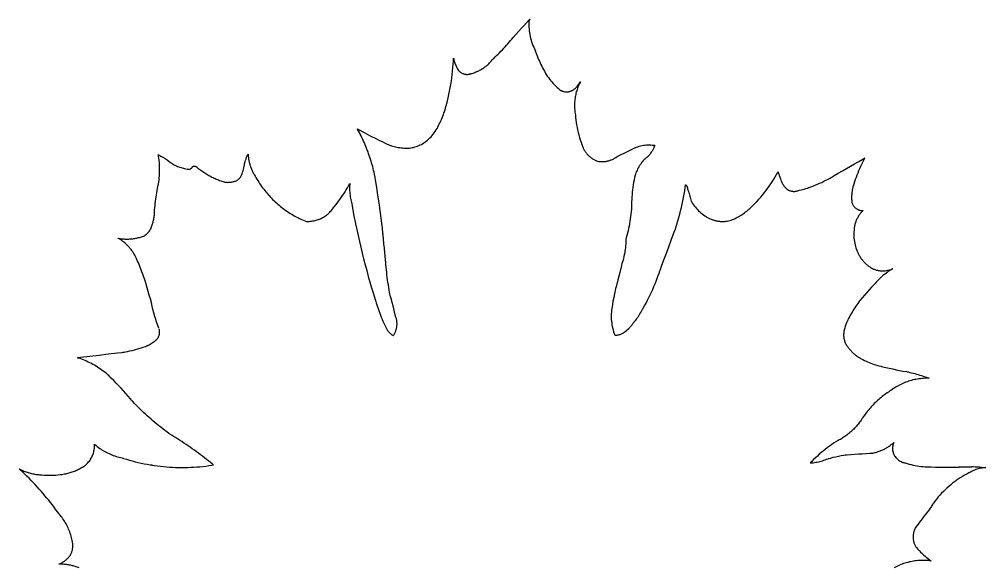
# Model space of a CAD drawing. Extents: x 0 to 908, y 0 to 337.
# Drawn here: x 431.8 to 522.1, y 255.6 to 306.9 of the extents above; entities that cross this region are included whole.
import ezdxf

# ---------------------------------------------------------------- set-up
doc = ezdxf.new("R2010")
doc.units = 0
doc.layers.add('_____1', color=18, linetype='CONTINUOUS')

msp = doc.modelspace()

# ---------------------------------------------------------------- linework, layer by layer
at = {"layer": '_____1'}
for points in [[(444.844, 277.998), (444.78, 278.164), (444.718, 278.331), (444.659, 278.499), (444.602, 278.667), (444.547, 278.837), (444.494, 279.006), (444.443, 279.177), (444.395, 279.348), (444.349, 279.52), (444.305, 279.692), (444.263, 279.865), (444.224, 280.039), (444.187, 280.213), (444.178, 280.257), (444.167, 280.3), (444.143, 280.385), (444.05, 280.728), (443.954, 281.071), (443.856, 281.413), (443.757, 281.754), (443.656, 282.095), (443.553, 282.436), (443.5, 282.605), (443.443, 282.774), (443.386, 282.942), (443.326, 283.11), (443.265, 283.276), (443.202, 283.443), (443.137, 283.608), (443.071, 283.773), (443.003, 283.937), (442.933, 284.101), (442.862, 284.263), (442.788, 284.425), (442.714, 284.587), (442.636, 284.747), (442.594, 284.825), (442.551, 284.902), (442.505, 284.978), (442.458, 285.052), (442.41, 285.126), (442.36, 285.199), (442.308, 285.27), (442.255, 285.34), (442.201, 285.409), (442.145, 285.477), (442.088, 285.544), (442.029, 285.609), (441.969, 285.674), (441.908, 285.736), (441.845, 285.798), (441.781, 285.858), (441.716, 285.917), (441.649, 285.974), (441.581, 286.03), (441.512, 286.085), (441.442, 286.138), (441.371, 286.19), (441.298, 286.24), (441.224, 286.289), (441.149, 286.336), (441.073, 286.382), (441.054, 286.393), (441.044, 286.398), (441.043, 286.399), (441.045, 286.399), (441.048, 286.398), (441.054, 286.397), (441.1, 286.389), (441.193, 286.375), (441.286, 286.362), (441.379, 286.352), (441.472, 286.343), (441.565, 286.336), (441.659, 286.331), (441.752, 286.328), (441.845, 286.327), (441.939, 286.328), (442.032, 286.331), (442.125, 286.335), (442.218, 286.341), (442.311, 286.35), (442.404, 286.36), (442.496, 286.372), (442.588, 286.386), (442.68, 286.402), (442.772, 286.419), (442.863, 286.439), (442.954, 286.46), (443.045, 286.483), (443.135, 286.508), (443.225, 286.535), (443.314, 286.564), (443.403, 286.595), (443.49, 286.627), (443.53, 286.654), (443.607, 286.711), (443.68, 286.771), (443.75, 286.836), (443.815, 286.903), (443.877, 286.975), (443.936, 287.049), (443.989, 287.127), (444.039, 287.207), (444.084, 287.29), (444.125, 287.375), (444.161, 287.463), (444.193, 287.553), (444.221, 287.645), (444.251, 287.735), (444.278, 287.826), (444.304, 287.917), (444.327, 288.009), (444.349, 288.102), (444.368, 288.195), (444.385, 288.288), (444.399, 288.382), (444.412, 288.476), (444.422, 288.57), (444.43, 288.665), (444.436, 288.76), (444.44, 288.855), (444.44, 288.861), (444.44, 288.864), (444.44, 288.87), (444.442, 288.896), (444.445, 288.947), (444.452, 289.048), (444.467, 289.251), (444.485, 289.453), (444.506, 289.655), (444.529, 289.857), (444.554, 290.059), (444.582, 290.26), (444.613, 290.461), (444.645, 290.662), (444.681, 290.862), (444.719, 291.062), (444.759, 291.261), (444.802, 291.46), (444.813, 291.51), (444.818, 291.534), (444.822, 291.559), (444.836, 291.66), (444.861, 291.862), (444.881, 292.064), (444.897, 292.266), (444.907, 292.468), (444.913, 292.671), (444.915, 292.874), (444.911, 293.076), (444.903, 293.279), (444.89, 293.481), (444.873, 293.683), (444.851, 293.885), (444.824, 294.086), (444.809, 294.187), (444.805, 294.212), (444.803, 294.224), (444.809, 294.221), (444.834, 294.207), (445.033, 294.09), (445.23, 293.969), (445.424, 293.846), (445.617, 293.719), (445.807, 293.588), (445.995, 293.455), (446.088, 293.387), (446.187, 293.328), (446.288, 293.272), (446.39, 293.219), (446.494, 293.17), (446.599, 293.124), (446.705, 293.081), (446.813, 293.041), (446.921, 293.005), (447.031, 292.972), (447.142, 292.942), (447.254, 292.916), (447.367, 292.893), (447.48, 292.873), (447.509, 292.869), (447.512, 292.868), (447.514, 292.868), (447.516, 292.867), (447.522, 292.866), (447.543, 292.861), (447.585, 292.856), (447.627, 292.854), (447.669, 292.857), (447.71, 292.864), (447.75, 292.875), (447.788, 292.89), (447.825, 292.909), (447.86, 292.931), (447.892, 292.957), (447.922, 292.986), (447.949, 293.019), (447.973, 293.055), (447.984, 293.073), (447.986, 293.077), (447.988, 293.079), (447.992, 293.081), (448.024, 293.102), (448.059, 293.118), (448.095, 293.129), (448.132, 293.137), (448.17, 293.14), (448.208, 293.138), (448.246, 293.132), (448.283, 293.122), (448.318, 293.107), (448.351, 293.089), (448.382, 293.066), (448.409, 293.04), (448.434, 293.011), (448.436, 293.009), (448.437, 293.008), (448.448, 292.999), (448.492, 292.963), (448.58, 292.894), (448.669, 292.826), (448.759, 292.759), (448.85, 292.694), (448.942, 292.63), (449.035, 292.567), (449.129, 292.506), (449.224, 292.447), (449.319, 292.389), (449.416, 292.332), (449.513, 292.277), (449.611, 292.224), (449.71, 292.171), (449.809, 292.121), (449.91, 292.072), (450.011, 292.024), (450.113, 291.978), (450.216, 291.934), (450.319, 291.891), (450.423, 291.85), (450.528, 291.81), (450.633, 291.772), (450.739, 291.735), (450.846, 291.701), (450.953, 291.667), (451.007, 291.651), (451.034, 291.643), (451.047, 291.639), (451.054, 291.638), (451.057, 291.637), (451.058, 291.637), (451.094, 291.634), (451.167, 291.631), (451.239, 291.63), (451.311, 291.631), (451.384, 291.634), (451.456, 291.639), (451.528, 291.646), (451.6, 291.655), (451.671, 291.666), (451.743, 291.679), (451.814, 291.693), (451.884, 291.71), (451.954, 291.729), (451.989, 291.739), (452.007, 291.744), (452.024, 291.751), (452.091, 291.783), (452.154, 291.818), (452.215, 291.859), (452.273, 291.903), (452.328, 291.95), (452.379, 292.002), (452.426, 292.056), (452.47, 292.114), (452.509, 292.175), (452.544, 292.238), (452.576, 292.304), (452.602, 292.373), (452.624, 292.443), (452.671, 292.581), (452.715, 292.72), (452.754, 292.86), (452.789, 293.001), (452.82, 293.143), (452.846, 293.287), (452.857, 293.358), (452.863, 293.394), (452.872, 293.429), (452.909, 293.566), (452.952, 293.702), (452.999, 293.836), (453.052, 293.969), (453.109, 294.099), (453.171, 294.227), (453.187, 294.259), (453.191, 294.267), (453.193, 294.269), (453.193, 294.27), (453.193, 294.268), (453.194, 294.257), (453.195, 294.216), (453.2, 294.134), (453.206, 294.052), (453.214, 293.97), (453.224, 293.889), (453.235, 293.808), (453.248, 293.727), (453.263, 293.646), (453.279, 293.566), (453.297, 293.487), (453.316, 293.407), (453.337, 293.328), (453.36, 293.25), (453.384, 293.172), (453.41, 293.095), (453.438, 293.018), (453.467, 292.941), (453.498, 292.866), (453.53, 292.79), (453.564, 292.716), (453.599, 292.642), (453.636, 292.569), (453.674, 292.497), (453.714, 292.425), (453.756, 292.354), (453.843, 292.214), (453.922, 292.071), (454.005, 291.93), (454.089, 291.79), (454.176, 291.652), (454.266, 291.516), (454.358, 291.381), (454.452, 291.248), (454.549, 291.116), (454.648, 290.986), (454.749, 290.858), (454.853, 290.732), (454.959, 290.608), (455.067, 290.485), (455.094, 290.455), (455.096, 290.453), (455.098, 290.45), (455.105, 290.442), (455.119, 290.427), (455.146, 290.396), (455.256, 290.276), (455.368, 290.157), (455.482, 290.04), (455.597, 289.926), (455.715, 289.813), (455.835, 289.703), (455.956, 289.595), (456.08, 289.49), (456.205, 289.386), (456.332, 289.285), (456.461, 289.186), (456.591, 289.09), (456.723, 288.995), (456.857, 288.904), (456.993, 288.814), (457.13, 288.727), (457.268, 288.642), (457.408, 288.56), (457.55, 288.481), (457.693, 288.403), (457.838, 288.329), (457.984, 288.256), (458.131, 288.187), (458.28, 288.12), (458.43, 288.055), (458.581, 287.994), (458.6, 287.986), (458.604, 287.985), (458.607, 287.985), (458.614, 287.984), (458.642, 287.983), (458.697, 287.981), (458.806, 287.98), (458.916, 287.983), (459.024, 287.99), (459.132, 288.001), (459.239, 288.017), (459.345, 288.036), (459.45, 288.059), (459.554, 288.086), (459.656, 288.117), (459.758, 288.152), (459.857, 288.191), (459.956, 288.233), (460.052, 288.279), (460.147, 288.328), (460.24, 288.381), (460.331, 288.438), (460.42, 288.498), (460.506, 288.561), (460.591, 288.628), (460.673, 288.698), (460.752, 288.771), (460.829, 288.848), (460.903, 288.928), (460.974, 289.01), (461.043, 289.096), (461.076, 289.14), (461.092, 289.162), (461.11, 289.183), (461.249, 289.348), (461.385, 289.515), (461.518, 289.684), (461.649, 289.856), (461.776, 290.03), (461.9, 290.206), (462.021, 290.384), (462.139, 290.564), (462.254, 290.747), (462.365, 290.931), (462.474, 291.117), (462.579, 291.306), (462.681, 291.496), (462.693, 291.52), (462.696, 291.526), (462.698, 291.528), (462.697, 291.525), (462.697, 291.517), (462.694, 291.481), (462.688, 291.411), (462.681, 291.269), (462.677, 291.128), (462.677, 290.987), (462.681, 290.846), (462.689, 290.705), (462.701, 290.564), (462.717, 290.424), (462.736, 290.285), (462.76, 290.145), (462.787, 290.007), (462.818, 289.869), (462.853, 289.732), (462.871, 289.663), (462.883, 289.594), (462.906, 289.455), (462.954, 289.177), (463.004, 288.9), (463.055, 288.623), (463.109, 288.346), (463.165, 288.07), (463.194, 287.932), (463.208, 287.863), (463.215, 287.829), (463.216, 287.827), (463.217, 287.823), (463.218, 287.814), (463.222, 287.797), (463.229, 287.762), (463.345, 287.211), (463.466, 286.661), (463.59, 286.111), (463.719, 285.563), (463.852, 285.015), (463.99, 284.469), (464.131, 283.923), (464.275, 283.379), (464.424, 282.835), (464.577, 282.293), (464.735, 281.752), (464.897, 281.213), (465.064, 280.674), (465.085, 280.607), (465.09, 280.59), (465.093, 280.582), (465.094, 280.578), (465.095, 280.575), (465.1, 280.558), (465.122, 280.491), (465.166, 280.358), (465.256, 280.091), (465.349, 279.825), (465.443, 279.56), (465.541, 279.295), (465.641, 279.032), (465.692, 278.901), (465.717, 278.835), (465.724, 278.819), (465.725, 278.815), (465.726, 278.812), (465.728, 278.808), (465.735, 278.792), (465.789, 278.662), (465.845, 278.533), (465.902, 278.404), (465.961, 278.276), (466.022, 278.149), (466.085, 278.023), (466.117, 277.96), (466.152, 277.898), (466.189, 277.838), (466.229, 277.779), (466.272, 277.722), (466.317, 277.668), (466.364, 277.615), (466.413, 277.564), (466.465, 277.516), (466.518, 277.469), (466.574, 277.425), (466.631, 277.384), (466.691, 277.345), (466.752, 277.308), (466.768, 277.299), (466.769, 277.3), (466.77, 277.302), (466.773, 277.306), (466.778, 277.313), (466.788, 277.329), (466.828, 277.393), (466.866, 277.458), (466.9, 277.524), (466.932, 277.592), (466.962, 277.66), (466.989, 277.729), (467.013, 277.799), (467.034, 277.869), (467.053, 277.94), (467.069, 278.012), (467.082, 278.084), (467.093, 278.157), (467.101, 278.23), (467.106, 278.303), (467.108, 278.377), (467.108, 278.45), (467.105, 278.524), (467.099, 278.597), (467.091, 278.67), (467.079, 278.743), (467.065, 278.816), (467.049, 278.889), (467.029, 278.961), (467.006, 279.032), (466.981, 279.103), (466.953, 279.173), (466.949, 279.182), (466.948, 279.191), (466.944, 279.208), (466.937, 279.244), (466.875, 279.53), (466.81, 279.815), (466.74, 280.098), (466.665, 280.381), (466.586, 280.662), (466.503, 280.942), (466.482, 281.012), (466.471, 281.047), (466.468, 281.055), (466.467, 281.06), (466.466, 281.066), (466.46, 281.095), (466.417, 281.33), (466.375, 281.565), (466.336, 281.8), (466.299, 282.036), (466.264, 282.271), (466.23, 282.508), (466.199, 282.744), (466.17, 282.981), (466.143, 283.218), (466.118, 283.455), (466.095, 283.692), (466.074, 283.93), (466.055, 284.168), (466.052, 284.198), (466.052, 284.205), (466.052, 284.205), (466.052, 284.205), (466.052, 284.208), (466.051, 284.211), (466.05, 284.223), (466.048, 284.242), (466.046, 284.266), (466.043, 284.295), (466.039, 284.33), (466.036, 284.37), (466.031, 284.415), (466.026, 284.465), (466.021, 284.518), (466.015, 284.576), (466.009, 284.638), (466.003, 284.703), (465.996, 284.772), (465.989, 284.844), (465.982, 284.918), (465.974, 284.995), (465.966, 285.075), (465.958, 285.156), (465.942, 285.325), (465.925, 285.498), (465.89, 285.853), (465.873, 286.03), (465.856, 286.204), (465.839, 286.374), (465.831, 286.456), (465.823, 286.536), (465.815, 286.615), (465.808, 286.69), (465.801, 286.763), (465.794, 286.833), (465.787, 286.9), (465.781, 286.964), (465.775, 287.023), (465.77, 287.079), (465.765, 287.13), (465.76, 287.177), (465.756, 287.219), (465.752, 287.257), (465.749, 287.289), (465.747, 287.315), (465.744, 287.336), (465.743, 287.351), (465.742, 287.359), (465.742, 287.361), (465.742, 287.362), (465.742, 287.362), (465.741, 287.367), (465.74, 287.378), (465.717, 287.558), (465.623, 288.276), (465.526, 288.994), (465.426, 289.712), (465.322, 290.429), (465.215, 291.146), (465.104, 291.862), (465.076, 292.041), (465.061, 292.13), (465.043, 292.219), (465.006, 292.396), (464.966, 292.573), (464.924, 292.749), (464.88, 292.925), (464.835, 293.1), (464.787, 293.274), (464.737, 293.448), (464.685, 293.621), (464.631, 293.793), (464.576, 293.965), (464.518, 294.136), (464.458, 294.307), (464.397, 294.477), (464.333, 294.646), (464.267, 294.814), (464.2, 294.982), (464.13, 295.149), (464.059, 295.315), (463.986, 295.48), (463.91, 295.644), (463.833, 295.808), (463.754, 295.97), (463.673, 296.132), (463.59, 296.293), (463.506, 296.453), (463.419, 296.612), (463.413, 296.622), (463.411, 296.627), (463.41, 296.628), (463.41, 296.628), (463.412, 296.627), (463.427, 296.619), (463.455, 296.604), (463.512, 296.572), (463.627, 296.509), (463.856, 296.383), (464.086, 296.26), (464.317, 296.137), (464.549, 296.017), (464.781, 295.897), (465.014, 295.78), (465.248, 295.663), (465.483, 295.548), (465.718, 295.435), (465.954, 295.323), (466.191, 295.213), (466.429, 295.104), (466.488, 295.077), (466.503, 295.07), (466.511, 295.067), (466.515, 295.065), (466.531, 295.06), (466.594, 295.041), (466.719, 295.005), (466.846, 294.972), (466.973, 294.943), (467.101, 294.916), (467.229, 294.894), (467.358, 294.874), (467.488, 294.858), (467.618, 294.845), (467.748, 294.836), (467.878, 294.83), (468.009, 294.827), (468.14, 294.828), (468.205, 294.83), (468.238, 294.832), (468.27, 294.835), (468.401, 294.852), (468.53, 294.874), (468.657, 294.901), (468.784, 294.935), (468.908, 294.973), (469.031, 295.017), (469.151, 295.066), (469.27, 295.121), (469.385, 295.181), (469.499, 295.245), (469.609, 295.315), (469.717, 295.39), (469.77, 295.429), (469.796, 295.449), (469.809, 295.459), (469.823, 295.47), (469.947, 295.57), (470.066, 295.675), (470.182, 295.784), (470.292, 295.897), (470.398, 296.015), (470.499, 296.136), (470.595, 296.262), (470.686, 296.391), (470.772, 296.524), (470.853, 296.66), (470.928, 296.799), (470.998, 296.942), (471.062, 297.088), (471.078, 297.124), (471.095, 297.16), (471.13, 297.231), (471.197, 297.374), (471.262, 297.519), (471.324, 297.664), (471.383, 297.81), (471.44, 297.958), (471.495, 298.106), (471.547, 298.255), (471.596, 298.405), (471.643, 298.556), (471.687, 298.708), (471.728, 298.861), (471.767, 299.014), (471.785, 299.091), (471.786, 299.096), (471.787, 299.099), (471.788, 299.103), (471.793, 299.122), (471.803, 299.161), (471.822, 299.238), (471.896, 299.545), (471.965, 299.854), (472.028, 300.163), (472.087, 300.474), (472.141, 300.785), (472.189, 301.098), (472.233, 301.411), (472.271, 301.724), (472.305, 302.038), (472.333, 302.353), (472.356, 302.669), (472.375, 302.984), (472.382, 303.142), (472.385, 303.221), (472.385, 303.241), (472.386, 303.251), (472.386, 303.248), (472.389, 303.237), (472.409, 303.143), (472.432, 303.051), (472.458, 302.96), (472.486, 302.869), (472.517, 302.779), (472.551, 302.69), (472.587, 302.603), (472.626, 302.516), (472.667, 302.43), (472.711, 302.346), (472.757, 302.263), (472.806, 302.181), (472.858, 302.101), (472.872, 302.082), (472.888, 302.063), (472.922, 302.028), (472.957, 301.995), (472.994, 301.963), (473.031, 301.934), (473.07, 301.906), (473.11, 301.88), (473.151, 301.856), (473.193, 301.834), (473.236, 301.814), (473.279, 301.795), (473.323, 301.779), (473.368, 301.765), (473.414, 301.753), (473.46, 301.743), (473.506, 301.735), (473.553, 301.729), (473.6, 301.725), (473.647, 301.724), (473.695, 301.724), (473.742, 301.727), (473.79, 301.731), (473.837, 301.738), (473.884, 301.748), (473.931, 301.759), (473.978, 301.773), (474.001, 301.781), (474.013, 301.785), (474.019, 301.787), (474.03, 301.79), (474.123, 301.817), (474.216, 301.846), (474.307, 301.877), (474.398, 301.911), (474.487, 301.947), (474.576, 301.984), (474.663, 302.024), (474.749, 302.066), (474.835, 302.11), (474.919, 302.157), (475.002, 302.205), (475.083, 302.255), (475.164, 302.307), (475.243, 302.361), (475.321, 302.417), (475.397, 302.474), (475.473, 302.534), (475.546, 302.595), (475.619, 302.659), (475.689, 302.724), (475.758, 302.791), (475.826, 302.859), (475.892, 302.929), (475.956, 303.001), (476.019, 303.075), (476.08, 303.15), (476.11, 303.188), (476.145, 303.221), (476.284, 303.352), (476.422, 303.484), (476.559, 303.617), (476.694, 303.752), (476.828, 303.888), (476.96, 304.025), (477.092, 304.164), (477.221, 304.304), (477.35, 304.445), (477.477, 304.587), (477.603, 304.731), (477.727, 304.876), (477.85, 305.022), (477.973, 305.163), (478.22, 305.443), (478.468, 305.721), (478.718, 305.999), (478.969, 306.275), (479.221, 306.551), (479.475, 306.825), (479.506, 306.859), (479.514, 306.867), (479.516, 306.869), (479.518, 306.871), (479.517, 306.869), (479.515, 306.865), (479.506, 306.849), (479.49, 306.815), (479.476, 306.781), (479.464, 306.746), (479.454, 306.71), (479.445, 306.674), (479.438, 306.638), (479.433, 306.602), (479.43, 306.565), (479.429, 306.528), (479.43, 306.491), (479.433, 306.454), (479.437, 306.417), (479.44, 306.399), (479.441, 306.394), (479.441, 306.393), (479.441, 306.39), (479.441, 306.385), (479.441, 306.373), (479.441, 306.329), (479.445, 306.151), (479.455, 305.974), (479.471, 305.798), (479.493, 305.623), (479.521, 305.448), (479.556, 305.275), (479.596, 305.103), (479.642, 304.932), (479.694, 304.763), (479.752, 304.596), (479.816, 304.431), (479.885, 304.268), (479.959, 304.106), (480.019, 303.941), (480.08, 303.776), (480.144, 303.611), (480.209, 303.448), (480.276, 303.285), (480.345, 303.123), (480.416, 302.962), (480.489, 302.802), (480.564, 302.642), (480.64, 302.484), (480.719, 302.326), (480.799, 302.169), (480.881, 302.013), (480.924, 301.937), (480.968, 301.861), (481.06, 301.711), (481.156, 301.565), (481.257, 301.421), (481.361, 301.281), (481.47, 301.144), (481.583, 301.011), (481.7, 300.881), (481.821, 300.754), (481.945, 300.632), (482.074, 300.512), (482.206, 300.397), (482.341, 300.286), (482.41, 300.231), (482.415, 300.228), (482.417, 300.227), (482.422, 300.224), (482.432, 300.219), (482.452, 300.209), (482.492, 300.191), (482.533, 300.174), (482.574, 300.159), (482.616, 300.145), (482.658, 300.133), (482.7, 300.123), (482.785, 300.106), (482.872, 300.097), (482.958, 300.094), (483.044, 300.097), (483.13, 300.106), (483.216, 300.122), (483.258, 300.133), (483.3, 300.145), (483.341, 300.159), (483.382, 300.174), (483.423, 300.191), (483.463, 300.209), (483.503, 300.229), (483.522, 300.24), (483.527, 300.242), (483.53, 300.244), (483.535, 300.247), (483.572, 300.271), (483.645, 300.321), (483.714, 300.375), (483.781, 300.433), (483.844, 300.494), (483.904, 300.558), (483.961, 300.626), (483.964, 300.63), (483.966, 300.633), (483.97, 300.637), (483.977, 300.645), (483.991, 300.662), (484.046, 300.731), (484.098, 300.802), (484.124, 300.838), (484.136, 300.856), (484.142, 300.864), (484.147, 300.871), (484.181, 300.921), (484.246, 301.023), (484.25, 301.03), (484.251, 301.031), (484.251, 301.032), (484.251, 301.032), (484.252, 301.032), (484.251, 301.031), (484.249, 301.028), (484.221, 300.974), (484.167, 300.865), (484.116, 300.756), (484.068, 300.645), (484.023, 300.534), (483.981, 300.421), (483.941, 300.308), (483.905, 300.193), (483.871, 300.078), (483.841, 299.963), (483.813, 299.846), (483.789, 299.729), (483.767, 299.611), (483.749, 299.493), (483.733, 299.375), (483.721, 299.256), (483.711, 299.137), (483.705, 299.017), (483.701, 298.897), (483.701, 298.778), (483.704, 298.658), (483.71, 298.538), (483.718, 298.418), (483.73, 298.298), (483.745, 298.178), (483.763, 298.058), (483.785, 297.939), (483.806, 297.701), (483.832, 297.464), (483.864, 297.228), (483.902, 296.992), (483.944, 296.758), (483.992, 296.524), (484.046, 296.292), (484.105, 296.061), (484.169, 295.832), (484.239, 295.604), (484.314, 295.378), (484.394, 295.153), (484.479, 294.93), (484.501, 294.875), (484.507, 294.861), (484.511, 294.851), (484.519, 294.835), (484.55, 294.771), (484.583, 294.708), (484.617, 294.646), (484.654, 294.585), (484.692, 294.526), (484.731, 294.467), (484.773, 294.41), (484.816, 294.355), (484.86, 294.3), (484.906, 294.247), (484.954, 294.195), (485.003, 294.145), (485.053, 294.096), (485.105, 294.049), (485.158, 294.003), (485.213, 293.959), (485.269, 293.917), (485.326, 293.876), (485.384, 293.836), (485.444, 293.798), (485.504, 293.762), (485.566, 293.728), (485.629, 293.696), (485.693, 293.665), (485.758, 293.636), (485.824, 293.609), (485.841, 293.603), (485.859, 293.6), (485.895, 293.594), (485.968, 293.584), (486.041, 293.576), (486.114, 293.57), (486.186, 293.567), (486.259, 293.566), (486.332, 293.567), (486.404, 293.57), (486.476, 293.576), (486.548, 293.583), (486.62, 293.593), (486.691, 293.605), (486.762, 293.619), (486.832, 293.635), (486.902, 293.654), (486.971, 293.674), (487.04, 293.697), (487.108, 293.721), (487.175, 293.748), (487.241, 293.777), (487.307, 293.808), (487.372, 293.84), (487.436, 293.875), (487.499, 293.912), (487.561, 293.951), (487.682, 294.033), (487.941, 294.157), (488.457, 294.409), (488.972, 294.665), (489.228, 294.794), (489.356, 294.858), (489.389, 294.874), (489.421, 294.888), (489.486, 294.914), (489.617, 294.962), (489.75, 295.005), (489.884, 295.041), (490.02, 295.071), (490.157, 295.095), (490.294, 295.113), (490.433, 295.125), (490.571, 295.131), (490.71, 295.131), (490.849, 295.125), (490.988, 295.113), (491.127, 295.094), (491.196, 295.083), (491.198, 295.082), (491.198, 295.081), (491.197, 295.077), (491.194, 295.069), (491.189, 295.054), (491.177, 295.024), (491.129, 294.903), (491.075, 294.786), (491.016, 294.671), (490.951, 294.559), (490.882, 294.45), (490.808, 294.345), (490.729, 294.244), (490.645, 294.146), (490.557, 294.052), (490.464, 293.962), (490.367, 293.876), (490.266, 293.794), (490.214, 293.755), (490.188, 293.736), (490.181, 293.732), (490.176, 293.726), (490.166, 293.713), (490.085, 293.615), (490.007, 293.514), (489.932, 293.411), (489.86, 293.306), (489.791, 293.199), (489.726, 293.09), (489.663, 292.979), (489.604, 292.866), (489.548, 292.752), (489.496, 292.636), (489.447, 292.518), (489.401, 292.399), (489.358, 292.279), (489.353, 292.263), (489.347, 292.235), (489.335, 292.179), (489.312, 292.067), (489.267, 291.843), (489.227, 291.618), (489.19, 291.393), (489.157, 291.167), (489.128, 290.94), (489.103, 290.713), (489.081, 290.486), (489.063, 290.258), (489.05, 290.03), (489.039, 289.802), (489.033, 289.574), (489.03, 289.345), (489.03, 289.288), (489.031, 289.259), (489.029, 289.231), (489.02, 289.117), (489, 288.89), (488.977, 288.663), (488.949, 288.437), (488.918, 288.212), (488.884, 287.986), (488.846, 287.762), (488.804, 287.538), (488.759, 287.315), (488.711, 287.092), (488.658, 286.87), (488.603, 286.649), (488.544, 286.429), (488.513, 286.32), (488.505, 286.292), (488.501, 286.278), (488.499, 286.272), (488.499, 286.266), (488.499, 286.223), (488.496, 286.051), (488.489, 285.879), (488.478, 285.707), (488.463, 285.536), (488.443, 285.366), (488.419, 285.195), (488.391, 285.026), (488.358, 284.857), (488.322, 284.689), (488.281, 284.522), (488.236, 284.356), (488.187, 284.191), (488.134, 284.027), (488.093, 283.86), (487.929, 283.194), (487.76, 282.529), (487.586, 281.864), (487.544, 281.698), (487.505, 281.531), (487.431, 281.196), (487.363, 280.86), (487.3, 280.522), (487.243, 280.184), (487.192, 279.844), (487.169, 279.674), (487.158, 279.589), (487.15, 279.504), (487.139, 279.333), (487.134, 279.162), (487.136, 278.992), (487.143, 278.821), (487.157, 278.651), (487.176, 278.482), (487.201, 278.314), (487.233, 278.146), (487.27, 277.98), (487.313, 277.815), (487.361, 277.651), (487.416, 277.489), (487.445, 277.409), (487.461, 277.369), (487.468, 277.349), (487.47, 277.344), (487.472, 277.343), (487.477, 277.343), (487.548, 277.34), (487.619, 277.342), (487.69, 277.348), (487.76, 277.358), (487.829, 277.371), (487.898, 277.389), (487.965, 277.41), (488.03, 277.435), (488.095, 277.464), (488.157, 277.497), (488.218, 277.533), (488.277, 277.572), (488.334, 277.616), (488.449, 277.698), (488.561, 277.784), (488.669, 277.875), (488.772, 277.971), (488.871, 278.072), (488.918, 278.124), (488.965, 278.177), (489.01, 278.231), (489.032, 278.258), (489.078, 278.311), (489.169, 278.419), (489.258, 278.529), (489.345, 278.64), (489.43, 278.752), (489.513, 278.866), (489.594, 278.982), (489.673, 279.099), (489.75, 279.217), (489.824, 279.337), (489.897, 279.458), (489.967, 279.58), (490.035, 279.704), (490.069, 279.766), (490.085, 279.797), (490.09, 279.806), (490.098, 279.821), (490.116, 279.852), (490.254, 280.099), (490.389, 280.347), (490.52, 280.598), (490.648, 280.85), (490.772, 281.104), (490.892, 281.36), (491.009, 281.617), (491.122, 281.876), (491.231, 282.137), (491.337, 282.399), (491.439, 282.663), (491.537, 282.928), (491.632, 283.194), (491.644, 283.228), (491.657, 283.266), (491.684, 283.342), (491.739, 283.493), (491.848, 283.796), (492.067, 284.4), (492.288, 285.004), (492.511, 285.607), (492.736, 286.21), (492.962, 286.811), (493.076, 287.112), (493.104, 287.187), (493.132, 287.263), (493.182, 287.416), (493.279, 287.722), (493.372, 288.03), (493.461, 288.338), (493.545, 288.649), (493.625, 288.96), (493.701, 289.272), (493.772, 289.585), (493.839, 289.899), (493.901, 290.215), (493.959, 290.531), (494.012, 290.848), (494.061, 291.165), (494.084, 291.324), (494.09, 291.364), (494.092, 291.384), (494.093, 291.389), (494.093, 291.388), (494.094, 291.388), (494.101, 291.383), (494.127, 291.363), (494.151, 291.34), (494.173, 291.316), (494.193, 291.291), (494.21, 291.264), (494.226, 291.236), (494.239, 291.206), (494.249, 291.176), (494.258, 291.145), (494.263, 291.113), (494.266, 291.08), (494.267, 291.048), (494.264, 291.015), (494.349, 290.781), (494.389, 290.663), (494.399, 290.633), (494.401, 290.626), (494.403, 290.62), (494.406, 290.613), (494.416, 290.583), (494.454, 290.465), (494.491, 290.347), (494.525, 290.228), (494.558, 290.109), (494.588, 289.988), (494.616, 289.868), (494.623, 289.837), (494.624, 289.834), (494.624, 289.832), (494.627, 289.828), (494.636, 289.812), (494.656, 289.78), (494.736, 289.655), (494.821, 289.532), (494.909, 289.413), (495.002, 289.298), (495.099, 289.185), (495.199, 289.077), (495.304, 288.971), (495.412, 288.87), (495.524, 288.772), (495.639, 288.679), (495.757, 288.589), (495.879, 288.503), (496.004, 288.422), (496.068, 288.383), (496.132, 288.346), (496.197, 288.311), (496.263, 288.278), (496.33, 288.246), (496.398, 288.216), (496.466, 288.187), (496.534, 288.161), (496.604, 288.136), (496.674, 288.112), (496.744, 288.091), (496.815, 288.071), (496.886, 288.053), (496.958, 288.037), (497.03, 288.023), (497.103, 288.01), (497.175, 287.999), (497.249, 287.991), (497.322, 287.983), (497.395, 287.978), (497.469, 287.974), (497.543, 287.973), (497.617, 287.973), (497.691, 287.975), (497.766, 287.979), (497.84, 287.985), (497.858, 287.986), (497.876, 287.989), (497.908, 287.995), (497.972, 288.007), (498.099, 288.036), (498.224, 288.07), (498.348, 288.107), (498.471, 288.149), (498.592, 288.195), (498.712, 288.246), (498.829, 288.3), (498.945, 288.359), (499.058, 288.422), (499.17, 288.488), (499.279, 288.559), (499.385, 288.634), (499.597, 288.785), (499.701, 288.862), (499.803, 288.942), (499.904, 289.023), (500.004, 289.106), (500.102, 289.19), (500.199, 289.276), (500.294, 289.364), (500.388, 289.454), (500.48, 289.546), (500.57, 289.639), (500.659, 289.733), (500.702, 289.781), (500.724, 289.805), (500.727, 289.808), (500.729, 289.81), (500.731, 289.813), (500.743, 289.825), (500.765, 289.849), (500.939, 290.041), (501.11, 290.237), (501.276, 290.436), (501.439, 290.638), (501.598, 290.843), (501.753, 291.051), (501.903, 291.262), (502.05, 291.476), (502.192, 291.692), (502.331, 291.912), (502.465, 292.134), (502.595, 292.359), (502.72, 292.586), (502.728, 292.601), (502.731, 292.607), (502.732, 292.605), (502.735, 292.596), (502.74, 292.578), (502.752, 292.542), (502.798, 292.399), (502.847, 292.256), (502.897, 292.114), (502.949, 291.973), (503.002, 291.833), (503.058, 291.693), (503.088, 291.624), (503.121, 291.557), (503.156, 291.492), (503.195, 291.428), (503.235, 291.365), (503.278, 291.305), (503.324, 291.246), (503.371, 291.189), (503.421, 291.134), (503.473, 291.081), (503.528, 291.03), (503.584, 290.982), (503.642, 290.935), (503.672, 290.913), (503.688, 290.902), (503.705, 290.894), (503.776, 290.865), (503.848, 290.84), (503.922, 290.82), (503.996, 290.804), (504.07, 290.793), (504.146, 290.786), (504.221, 290.784), (504.297, 290.787), (504.372, 290.794), (504.447, 290.806), (504.521, 290.822), (504.595, 290.843), (504.667, 290.869), (504.742, 290.884), (504.891, 290.918), (505.038, 290.956), (505.185, 290.998), (505.331, 291.043), (505.475, 291.092), (505.618, 291.146), (505.636, 291.153), (505.638, 291.153), (505.644, 291.155), (505.657, 291.16), (505.683, 291.169), (505.788, 291.207), (505.995, 291.284), (506.201, 291.366), (506.406, 291.45), (506.609, 291.539), (506.81, 291.63), (507.01, 291.726), (507.208, 291.824), (507.404, 291.927), (507.599, 292.032), (507.791, 292.141), (507.982, 292.254), (508.36, 292.486), (508.74, 292.711), (509.123, 292.934), (509.506, 293.156), (509.89, 293.375), (510.276, 293.592), (510.663, 293.807), (510.76, 293.86), (510.808, 293.887), (510.833, 293.9), (510.834, 293.901), (510.833, 293.899), (510.832, 293.896), (510.829, 293.89), (510.822, 293.878), (510.722, 293.685), (510.625, 293.49), (510.53, 293.294), (510.439, 293.096), (510.35, 292.898), (510.264, 292.698), (510.181, 292.497), (510.101, 292.294), (510.023, 292.091), (509.949, 291.886), (509.877, 291.681), (509.808, 291.474), (509.743, 291.266), (509.735, 291.24), (509.731, 291.228), (509.729, 291.221), (509.722, 291.195), (509.71, 291.142), (509.686, 291.036), (509.666, 290.929), (509.648, 290.822), (509.633, 290.715), (509.621, 290.607), (509.613, 290.499), (509.607, 290.391), (509.604, 290.282), (509.604, 290.174), (509.607, 290.065), (509.613, 289.957), (509.622, 289.848), (509.628, 289.794), (509.641, 289.74), (509.658, 289.687), (509.677, 289.635), (509.699, 289.585), (509.723, 289.536), (509.75, 289.489), (509.779, 289.443), (509.81, 289.4), (509.844, 289.358), (509.879, 289.318), (509.916, 289.28), (509.955, 289.244), (509.996, 289.21), (510.039, 289.178), (510.083, 289.148), (510.129, 289.121), (510.176, 289.096), (510.225, 289.074), (510.274, 289.054), (510.325, 289.036), (510.377, 289.021), (510.43, 289.009), (510.484, 289), (510.538, 288.993), (510.594, 288.99), (510.649, 288.989), (510.678, 288.99), (510.681, 288.99), (510.677, 288.986), (510.67, 288.98), (510.656, 288.966), (510.6, 288.911), (510.546, 288.854), (510.494, 288.796), (510.444, 288.736), (510.396, 288.676), (510.349, 288.614), (510.304, 288.55), (510.261, 288.486), (510.221, 288.42), (510.181, 288.354), (510.144, 288.286), (510.109, 288.217), (510.076, 288.147), (510.045, 288.077), (510.016, 288.005), (509.989, 287.933), (509.964, 287.86), (509.941, 287.786), (509.92, 287.711), (509.901, 287.636), (509.885, 287.56), (509.871, 287.484), (509.858, 287.407), (509.848, 287.33), (509.841, 287.252), (509.835, 287.173), (509.823, 287.018), (509.815, 286.863), (509.814, 286.708), (509.819, 286.554), (509.829, 286.4), (509.845, 286.246), (509.867, 286.093), (509.895, 285.941), (509.928, 285.79), (509.967, 285.641), (510.012, 285.492), (510.062, 285.346), (510.118, 285.201), (510.148, 285.129), (510.18, 285.058), (510.213, 284.988), (510.248, 284.919), (510.284, 284.851), (510.322, 284.783), (510.361, 284.717), (510.402, 284.652), (510.444, 284.587), (510.488, 284.524), (510.533, 284.462), (510.58, 284.401), (510.628, 284.341), (510.677, 284.282), (510.728, 284.224), (510.78, 284.167), (510.833, 284.112), (510.888, 284.058), (510.944, 284.005), (511.001, 283.954), (511.059, 283.904), (511.119, 283.855), (511.18, 283.807), (511.242, 283.761), (511.305, 283.716), (511.369, 283.673), (511.435, 283.631), (511.468, 283.611), (511.503, 283.593), (511.574, 283.559), (511.646, 283.527), (511.718, 283.498), (511.791, 283.472), (511.865, 283.448), (511.94, 283.427), (512.015, 283.408), (512.09, 283.392), (512.166, 283.379), (512.242, 283.368), (512.319, 283.36), (512.396, 283.354), (512.473, 283.351), (512.549, 283.351), (512.626, 283.353), (512.703, 283.358), (512.78, 283.366), (512.856, 283.376), (512.933, 283.388), (513.008, 283.404), (513.084, 283.422), (513.159, 283.442), (513.233, 283.465), (513.307, 283.491), (513.38, 283.52), (513.416, 283.535), (513.435, 283.543), (513.444, 283.547), (513.448, 283.549), (513.448, 283.549), (513.447, 283.548), (513.445, 283.547), (513.304, 283.461), (513.165, 283.372), (513.028, 283.28), (512.894, 283.184), (512.762, 283.085), (512.633, 282.983), (512.506, 282.877), (512.382, 282.768), (512.261, 282.657), (512.142, 282.542), (512.026, 282.425), (511.913, 282.304), (511.803, 282.181), (511.776, 282.149), (511.748, 282.12), (511.69, 282.061), (511.461, 281.825), (511.236, 281.583), (511.017, 281.338), (510.803, 281.088), (510.593, 280.834), (510.388, 280.576), (510.289, 280.445), (510.191, 280.312), (510.096, 280.178), (510.003, 280.043), (509.911, 279.906), (509.822, 279.768), (509.734, 279.629), (509.649, 279.488), (509.565, 279.347), (509.483, 279.204), (509.404, 279.06), (509.326, 278.915), (509.251, 278.769), (509.214, 278.695), (509.195, 278.658), (509.186, 278.64), (509.182, 278.631), (509.119, 278.479), (509.062, 278.324), (509.011, 278.168), (508.965, 278.01), (508.925, 277.851), (508.892, 277.69), (508.877, 277.609), (508.867, 277.526), (508.861, 277.443), (508.86, 277.36), (508.862, 277.278), (508.867, 277.195), (508.877, 277.113), (508.89, 277.032), (508.906, 276.951), (508.927, 276.871), (508.95, 276.792), (508.978, 276.714), (509.009, 276.637), (509.044, 276.561), (509.053, 276.542), (509.058, 276.533), (509.06, 276.528), (509.061, 276.526), (509.064, 276.522), (509.106, 276.451), (509.15, 276.382), (509.195, 276.314), (509.242, 276.247), (509.29, 276.181), (509.339, 276.116), (509.39, 276.053), (509.442, 275.99), (509.496, 275.929), (509.551, 275.869), (509.607, 275.81), (509.664, 275.753), (509.723, 275.697), (509.782, 275.642), (509.844, 275.588), (509.906, 275.536), (509.969, 275.485), (510.034, 275.436), (510.099, 275.388), (510.166, 275.341), (510.234, 275.296), (510.303, 275.253), (510.372, 275.21), (510.443, 275.17), (510.515, 275.131), (510.661, 275.056), (510.807, 274.983), (510.954, 274.914), (511.103, 274.847), (511.253, 274.784), (511.404, 274.723), (511.557, 274.667), (511.711, 274.613), (511.865, 274.563), (512.021, 274.516), (512.178, 274.472), (512.336, 274.431), (512.495, 274.394), (512.655, 274.361), (512.813, 274.323), (513.13, 274.25), (513.449, 274.18), (513.767, 274.113), (514.087, 274.049), (514.406, 273.988), (514.727, 273.93), (514.807, 273.915), (514.887, 273.899), (515.046, 273.865), (515.204, 273.828), (515.362, 273.789), (515.52, 273.748), (515.677, 273.706), (515.833, 273.661), (515.989, 273.613), (516.144, 273.564), (516.298, 273.513), (516.452, 273.459), (516.605, 273.404), (516.757, 273.346), (516.833, 273.317), (516.852, 273.309), (516.857, 273.308), (516.857, 273.307), (516.855, 273.307), (516.85, 273.307), (516.832, 273.308), (516.76, 273.309), (516.616, 273.31), (516.472, 273.306), (516.329, 273.299), (516.186, 273.289), (516.043, 273.274), (515.901, 273.257), (515.76, 273.235), (515.619, 273.21), (515.479, 273.182), (515.34, 273.15), (515.202, 273.115), (515.065, 273.076), (514.929, 273.034), (514.794, 272.988), (514.66, 272.939), (514.528, 272.886), (514.396, 272.831), (514.266, 272.771), (514.138, 272.709), (514.011, 272.643), (513.885, 272.574), (513.762, 272.502), (513.639, 272.427), (513.519, 272.348), (513.4, 272.266), (513.283, 272.182), (513.163, 272.104), (513.044, 272.025), (512.927, 271.944), (512.811, 271.861), (512.696, 271.776), (512.583, 271.689), (512.471, 271.601), (512.36, 271.511), (512.251, 271.42), (512.144, 271.326), (512.038, 271.232), (511.933, 271.135), (511.83, 271.037), (511.729, 270.937), (511.629, 270.836), (511.531, 270.733), (511.434, 270.628), (511.339, 270.523), (511.246, 270.415), (511.154, 270.306), (511.064, 270.196), (510.976, 270.084), (510.889, 269.97), (510.804, 269.856), (510.721, 269.74), (510.64, 269.622), (510.6, 269.563), (510.566, 269.511), (510.498, 269.409), (510.429, 269.309), (510.357, 269.21), (510.283, 269.113), (510.207, 269.018), (510.13, 268.924), (510.05, 268.832), (509.969, 268.741), (509.886, 268.652), (509.802, 268.565), (509.715, 268.48), (509.627, 268.396), (509.537, 268.315), (509.446, 268.235), (509.353, 268.157), (509.258, 268.08), (509.162, 268.006), (509.064, 267.934), (508.965, 267.863), (508.864, 267.795), (508.762, 267.729), (508.659, 267.664), (508.554, 267.602), (508.448, 267.542), (508.34, 267.484), (508.231, 267.428), (508.205, 267.413), (508.179, 267.396), (508.128, 267.363), (507.927, 267.23), (507.727, 267.093), (507.531, 266.953), (507.336, 266.809), (507.145, 266.661), (506.956, 266.511), (506.769, 266.357), (506.586, 266.2), (506.405, 266.039), (506.227, 265.876), (506.052, 265.709), (505.879, 265.539), (505.794, 265.453), (505.752, 265.41), (505.742, 265.399), (505.736, 265.393), (505.734, 265.391), (505.736, 265.391), (505.753, 265.393), (505.882, 265.404), (506.01, 265.419), (506.138, 265.437), (506.266, 265.457), (506.393, 265.481), (506.519, 265.508), (506.645, 265.538), (506.769, 265.571), (506.894, 265.607), (507.017, 265.646), (507.139, 265.688), (507.26, 265.733), (507.381, 265.78), (507.411, 265.792), (507.442, 265.801), (507.504, 265.819), (507.628, 265.854), (507.877, 265.92), (508.127, 265.98), (508.379, 266.036), (508.631, 266.086), (508.885, 266.13), (509.012, 266.151), (509.044, 266.155), (509.06, 266.158), (509.068, 266.159), (509.078, 266.16), (509.168, 266.167), (509.525, 266.192), (509.883, 266.216), (510.241, 266.238), (510.599, 266.258), (510.957, 266.277), (511.315, 266.294), (511.404, 266.298), (511.449, 266.299), (511.494, 266.306), (511.582, 266.322), (511.67, 266.339), (511.758, 266.359), (511.845, 266.38), (511.931, 266.403), (512.017, 266.428), (512.102, 266.455), (512.186, 266.484), (512.27, 266.515), (512.353, 266.548), (512.435, 266.583), (512.516, 266.619), (512.596, 266.657), (512.676, 266.697), (512.755, 266.739), (512.832, 266.783), (512.909, 266.828), (512.985, 266.875), (513.059, 266.924), (513.133, 266.975), (513.205, 267.027), (513.277, 267.081), (513.347, 267.137), (513.416, 267.194), (513.484, 267.253), (513.55, 267.314), (513.554, 267.318), (513.556, 267.32), (513.557, 267.32), (513.556, 267.319), (513.554, 267.314), (513.549, 267.303), (513.54, 267.281), (513.522, 267.237), (513.506, 267.193), (513.492, 267.148), (513.468, 267.058), (513.45, 266.966), (513.439, 266.874), (513.434, 266.781), (513.435, 266.689), (513.443, 266.596), (513.457, 266.504), (513.478, 266.413), (513.504, 266.324), (513.52, 266.28), (513.537, 266.236), (513.556, 266.193), (513.576, 266.15), (513.598, 266.108), (513.622, 266.066), (513.646, 266.026), (513.672, 265.987), (513.728, 265.911), (513.788, 265.84), (513.853, 265.774), (513.922, 265.712), (513.995, 265.655), (514.072, 265.604), (514.152, 265.557), (514.235, 265.517), (514.321, 265.482), (514.365, 265.466), (514.41, 265.452), (514.455, 265.44), (514.501, 265.429), (514.548, 265.42), (514.56, 265.418), (514.563, 265.417), (514.569, 265.415), (514.58, 265.411), (514.625, 265.396), (514.807, 265.339), (514.99, 265.287), (515.174, 265.239), (515.359, 265.196), (515.545, 265.158), (515.732, 265.125), (515.919, 265.096), (516.108, 265.073), (516.297, 265.054), (516.486, 265.04), (516.676, 265.031), (516.866, 265.027), (517.057, 265.028), (517.436, 265.012), (517.815, 265.001), (518.195, 264.995), (518.574, 264.994), (518.954, 264.997), (519.333, 265.006), (519.523, 265.012), (519.569, 265.013), (519.571, 265.013), (519.575, 265.014), (519.581, 265.014), (519.59, 265.014), (519.601, 265.014), (519.614, 265.015), (519.629, 265.015), (519.647, 265.015), (519.666, 265.016), (519.687, 265.016), (519.709, 265.017), (519.759, 265.018), (519.814, 265.02), (519.874, 265.021), (519.938, 265.023), (520.004, 265.025), (520.073, 265.026), (520.215, 265.03), (520.356, 265.034), (520.424, 265.036), (520.489, 265.037), (520.552, 265.039), (520.61, 265.04), (520.663, 265.042), (520.71, 265.043), (520.731, 265.044), (520.75, 265.044), (520.768, 265.044), (520.784, 265.045), (520.797, 265.045), (520.809, 265.046), (520.818, 265.046), (520.825, 265.046), (520.829, 265.046), (520.831, 265.046), (520.831, 265.046), (520.832, 265.046), (520.839, 265.046), (520.851, 265.046), (520.876, 265.047), (520.974, 265.047), (521.172, 265.044), (521.369, 265.036), (521.566, 265.023), (521.763, 265.006), (521.959, 264.983), (522.057, 264.97), (522.106, 264.963), (522.131, 264.96), (522.137, 264.959), (522.14, 264.958), (522.136, 264.958), (522.122, 264.957), (522.005, 264.948), (521.888, 264.935), (521.773, 264.918), (521.658, 264.896), (521.545, 264.871), (521.432, 264.841), (521.32, 264.807), (521.21, 264.769), (521.101, 264.727), (520.994, 264.681), (520.888, 264.631), (520.785, 264.577), (520.682, 264.52), (520.657, 264.506), (520.631, 264.493), (520.578, 264.467), (520.372, 264.36), (520.168, 264.248), (519.967, 264.13), (519.77, 264.006), (519.576, 263.878), (519.385, 263.744), (519.361, 263.727), (519.35, 263.718), (519.344, 263.714), (519.332, 263.706), (519.238, 263.637), (519.053, 263.497), (518.871, 263.352), (518.693, 263.202), (518.519, 263.048), (518.349, 262.89), (518.183, 262.728), (518.022, 262.561), (517.864, 262.391), (517.711, 262.216), (517.563, 262.037), (517.419, 261.855), (517.279, 261.669), (517.211, 261.575), (517.194, 261.551), (517.186, 261.539), (517.182, 261.533), (517.179, 261.53), (517.178, 261.528), (517.166, 261.505), (517.115, 261.416), (517.062, 261.327), (517.008, 261.24), (516.952, 261.153), (516.895, 261.067), (516.836, 260.983), (516.776, 260.899), (516.715, 260.817), (516.652, 260.735), (516.587, 260.655), (516.521, 260.576), (516.454, 260.498), (516.385, 260.421), (516.319, 260.342), (516.191, 260.181), (516.065, 260.018), (515.943, 259.853), (515.824, 259.686), (515.707, 259.516), (515.594, 259.344), (515.581, 259.322), (515.577, 259.317), (515.573, 259.31), (515.564, 259.294), (515.531, 259.23), (515.501, 259.165), (515.473, 259.1), (515.449, 259.033), (515.427, 258.966), (515.408, 258.898), (515.392, 258.83), (515.378, 258.761), (515.368, 258.692), (515.36, 258.622), (515.355, 258.553), (515.353, 258.483), (515.354, 258.413), (515.357, 258.344), (515.364, 258.274), (515.373, 258.205), (515.385, 258.136), (515.4, 258.068), (515.417, 258), (515.438, 257.933), (515.461, 257.866), (515.487, 257.8), (515.516, 257.735), (515.547, 257.671), (515.581, 257.609), (515.619, 257.547), (515.628, 257.532), (515.64, 257.518), (515.663, 257.49), (515.758, 257.38), (515.855, 257.273), (515.954, 257.167), (516.055, 257.063), (516.159, 256.961), (516.264, 256.862), (516.37, 256.764), (516.479, 256.668), (516.59, 256.575), (516.702, 256.483), (516.816, 256.394), (516.932, 256.307), (516.991, 256.264), (517.02, 256.243), (517.035, 256.233), (517.042, 256.228), (517.024, 256.23), (516.888, 256.247), (516.751, 256.261), (516.614, 256.271), (516.476, 256.278), (516.339, 256.282), (516.203, 256.282), (516.066, 256.279), (515.929, 256.272), (515.793, 256.262), (515.657, 256.249), (515.522, 256.233), (515.387, 256.213), (515.253, 256.191), (515.119, 256.164), (514.986, 256.135), (514.854, 256.102), (514.722, 256.066), (514.591, 256.027), (514.461, 255.985), (514.332, 255.94), (514.205, 255.891), (514.078, 255.839), (513.952, 255.784), (513.828, 255.726), (513.704, 255.665), (513.583, 255.6)], [(437.386, 255.596), (437.298, 255.629), (437.208, 255.659), (437.118, 255.688), (437.028, 255.716), (436.937, 255.742), (436.846, 255.766), (436.755, 255.789), (436.663, 255.81), (436.571, 255.829), (436.478, 255.847), (436.385, 255.863), (436.292, 255.878), (436.199, 255.89), (436.105, 255.902), (436.011, 255.911), (435.917, 255.919), (435.823, 255.926), (435.729, 255.93), (435.635, 255.933), (435.54, 255.935), (435.516, 255.935), (435.505, 255.935), (435.499, 255.935), (435.497, 255.935), (435.498, 255.935), (435.5, 255.936), (435.532, 255.949), (435.595, 255.977), (435.658, 256.006), (435.719, 256.037), (435.78, 256.07), (435.839, 256.104), (435.898, 256.14), (435.955, 256.177), (436.011, 256.216), (436.066, 256.257), (436.12, 256.299), (436.173, 256.343), (436.225, 256.388), (436.275, 256.435), (436.324, 256.483), (436.372, 256.532), (436.418, 256.583), (436.463, 256.635), (436.506, 256.689), (436.548, 256.743), (436.569, 256.771), (436.579, 256.785), (436.587, 256.801), (436.62, 256.863), (436.65, 256.926), (436.677, 256.99), (436.702, 257.055), (436.724, 257.12), (436.744, 257.187), (436.761, 257.254), (436.775, 257.321), (436.786, 257.389), (436.795, 257.458), (436.801, 257.526), (436.805, 257.595), (436.806, 257.664), (436.804, 257.733), (436.8, 257.802), (436.792, 257.871), (436.782, 257.94), (436.77, 258.008), (436.754, 258.077), (436.736, 258.144), (436.707, 258.28), (436.675, 258.416), (436.64, 258.551), (436.6, 258.684), (436.558, 258.816), (436.512, 258.947), (436.463, 259.077), (436.41, 259.205), (436.354, 259.332), (436.295, 259.457), (436.232, 259.581), (436.167, 259.703), (436.098, 259.823), (436.026, 259.941), (435.951, 260.058), (435.872, 260.173), (435.791, 260.285), (435.707, 260.396), (435.619, 260.505), (435.529, 260.611), (435.506, 260.637), (435.503, 260.64), (435.498, 260.647), (435.488, 260.661), (435.468, 260.689), (435.388, 260.802), (435.225, 261.025), (435.059, 261.247), (434.892, 261.467), (434.722, 261.685), (434.55, 261.902), (434.376, 262.116), (434.199, 262.329), (434.021, 262.54), (433.84, 262.749), (433.657, 262.956), (433.472, 263.161), (433.284, 263.364), (433.095, 263.565), (432.903, 263.765), (432.71, 263.962), (432.514, 264.158), (432.316, 264.351), (432.117, 264.542), (431.915, 264.731), (431.813, 264.825), (431.8, 264.837), (431.806, 264.834), (431.818, 264.828), (431.841, 264.815), (431.937, 264.767), (432.034, 264.72), (432.132, 264.676), (432.231, 264.634), (432.33, 264.594), (432.431, 264.557), (432.532, 264.522), (432.634, 264.489), (432.736, 264.459), (432.84, 264.431), (432.944, 264.406), (433.048, 264.383), (433.153, 264.362), (433.258, 264.344), (433.364, 264.328), (433.471, 264.314), (433.578, 264.303), (433.685, 264.295), (433.899, 264.284), (434.113, 264.266), (434.326, 264.253), (434.54, 264.246), (434.753, 264.246), (434.967, 264.251), (435.18, 264.261), (435.393, 264.278), (435.606, 264.3), (435.818, 264.329), (436.029, 264.363), (436.134, 264.383), (436.238, 264.406), (436.342, 264.431), (436.445, 264.458), (436.548, 264.488), (436.649, 264.519), (436.75, 264.553), (436.85, 264.589), (436.95, 264.628), (437.048, 264.668), (437.145, 264.711), (437.242, 264.756), (437.337, 264.802), (437.432, 264.851), (437.525, 264.903), (437.617, 264.956), (437.708, 265.011), (437.798, 265.068), (437.887, 265.128), (437.975, 265.189), (438.018, 265.221), (438.058, 265.257), (438.136, 265.332), (438.211, 265.409), (438.281, 265.49), (438.348, 265.573), (438.41, 265.659), (438.469, 265.748), (438.523, 265.839), (438.573, 265.932), (438.619, 266.027), (438.66, 266.125), (438.697, 266.224), (438.73, 266.324), (438.758, 266.426), (438.781, 266.53), (438.8, 266.635), (438.814, 266.74), (438.823, 266.847), (438.828, 266.954), (438.827, 267.062), (438.825, 267.116), (438.824, 267.13), (438.824, 267.133), (438.824, 267.135), (438.825, 267.134), (438.832, 267.128), (438.86, 267.105), (438.971, 267.014), (439.085, 266.926), (439.2, 266.841), (439.318, 266.759), (439.437, 266.68), (439.558, 266.604), (439.68, 266.531), (439.805, 266.461), (439.931, 266.393), (440.058, 266.329), (440.187, 266.268), (440.318, 266.21), (440.449, 266.155), (440.583, 266.104), (440.717, 266.055), (440.853, 266.01), (440.99, 265.968), (441.128, 265.929), (441.267, 265.893), (441.407, 265.861), (441.543, 265.817), (441.815, 265.734), (442.089, 265.656), (442.364, 265.581), (442.641, 265.511), (442.918, 265.445), (443.196, 265.384), (443.476, 265.327), (443.756, 265.274), (444.037, 265.226), (444.178, 265.204), (444.195, 265.201), (444.204, 265.199), (444.208, 265.199), (444.212, 265.198), (444.216, 265.198), (444.286, 265.187), (444.427, 265.165), (444.709, 265.126), (444.992, 265.091), (445.274, 265.061), (445.558, 265.035), (445.841, 265.014), (446.125, 264.997), (446.408, 264.984), (446.692, 264.976), (446.976, 264.973), (447.26, 264.974), (447.544, 264.979), (447.828, 264.989), (448.112, 265.004), (448.395, 265.022), (448.679, 265.046), (448.962, 265.074), (449.244, 265.106), (449.527, 265.143), (449.808, 265.184), (449.949, 265.206), (449.95, 265.207), (449.948, 265.208), (449.946, 265.21), (449.94, 265.215), (449.928, 265.225), (449.906, 265.244), (449.86, 265.281), (449.675, 265.431), (449.49, 265.58), (449.304, 265.727), (449.116, 265.873), (448.928, 266.018), (448.738, 266.161), (448.547, 266.303), (448.356, 266.443), (448.163, 266.582), (447.969, 266.72), (447.775, 266.856), (447.579, 266.99), (447.382, 267.124), (447.185, 267.256), (446.986, 267.386), (446.787, 267.515), (446.586, 267.642), (446.385, 267.768), (446.182, 267.893), (446.081, 267.955), (446.03, 267.985), (445.981, 268.019), (445.788, 268.157), (445.596, 268.296), (445.406, 268.438), (445.217, 268.582), (445.03, 268.727), (444.844, 268.874), (444.66, 269.023), (444.477, 269.174), (444.296, 269.327), (444.116, 269.482), (443.938, 269.638), (443.761, 269.796), (443.586, 269.956), (443.413, 270.118), (443.241, 270.281), (443.071, 270.447), (442.903, 270.614), (442.736, 270.782), (442.571, 270.953), (442.408, 271.125), (442.398, 271.135), (442.391, 271.143), (442.378, 271.159), (442.352, 271.191), (442.299, 271.255), (442.192, 271.381), (441.978, 271.633), (441.76, 271.882), (441.54, 272.129), (441.317, 272.373), (441.092, 272.615), (440.864, 272.854), (440.633, 273.091), (440.4, 273.325), (440.164, 273.557), (440.135, 273.586), (440.104, 273.614), (440.041, 273.667), (439.913, 273.773), (439.784, 273.876), (439.653, 273.977), (439.52, 274.074), (439.385, 274.169), (439.248, 274.262), (439.109, 274.351), (438.969, 274.438), (438.827, 274.522), (438.683, 274.603), (438.538, 274.681), (438.391, 274.756), (438.243, 274.829), (438.093, 274.898), (437.942, 274.965), (437.79, 275.028), (437.636, 275.089), (437.481, 275.146), (437.324, 275.201), (437.246, 275.227), (437.236, 275.23), (437.231, 275.232), (437.228, 275.232), (437.228, 275.233), (437.23, 275.233), (437.257, 275.236), (437.311, 275.243), (437.526, 275.27), (438.388, 275.377), (439.249, 275.48), (440.112, 275.582), (440.974, 275.681), (441.405, 275.729), (441.513, 275.741), (441.567, 275.747), (441.594, 275.75), (441.597, 275.75), (441.599, 275.751), (441.602, 275.751), (441.609, 275.753), (441.716, 275.773), (441.928, 275.816), (442.14, 275.863), (442.351, 275.914), (442.561, 275.968), (442.77, 276.026), (442.978, 276.088), (443.185, 276.154), (443.39, 276.223), (443.595, 276.296), (443.697, 276.334), (443.709, 276.339), (443.715, 276.341), (443.718, 276.342), (443.73, 276.348), (443.755, 276.358), (443.854, 276.404), (443.95, 276.453), (444.045, 276.505), (444.138, 276.559), (444.23, 276.617), (444.319, 276.678), (444.407, 276.742), (444.492, 276.809), (444.575, 276.878), (444.616, 276.914), (444.626, 276.923), (444.631, 276.928), (444.635, 276.931), (444.644, 276.941), (444.681, 276.983), (444.714, 277.026), (444.745, 277.07), (444.774, 277.116), (444.8, 277.163), (444.823, 277.211), (444.844, 277.26), (444.862, 277.311), (444.878, 277.362), (444.89, 277.413), (444.9, 277.466), (444.908, 277.518), (444.912, 277.572), (444.914, 277.625), (444.913, 277.679), (444.909, 277.732), (444.902, 277.786), (444.892, 277.839), (444.879, 277.892), (444.863, 277.945)]]:
    msp.add_lwpolyline(points, dxfattribs=at)

doc.saveas('drawing.dxf')
